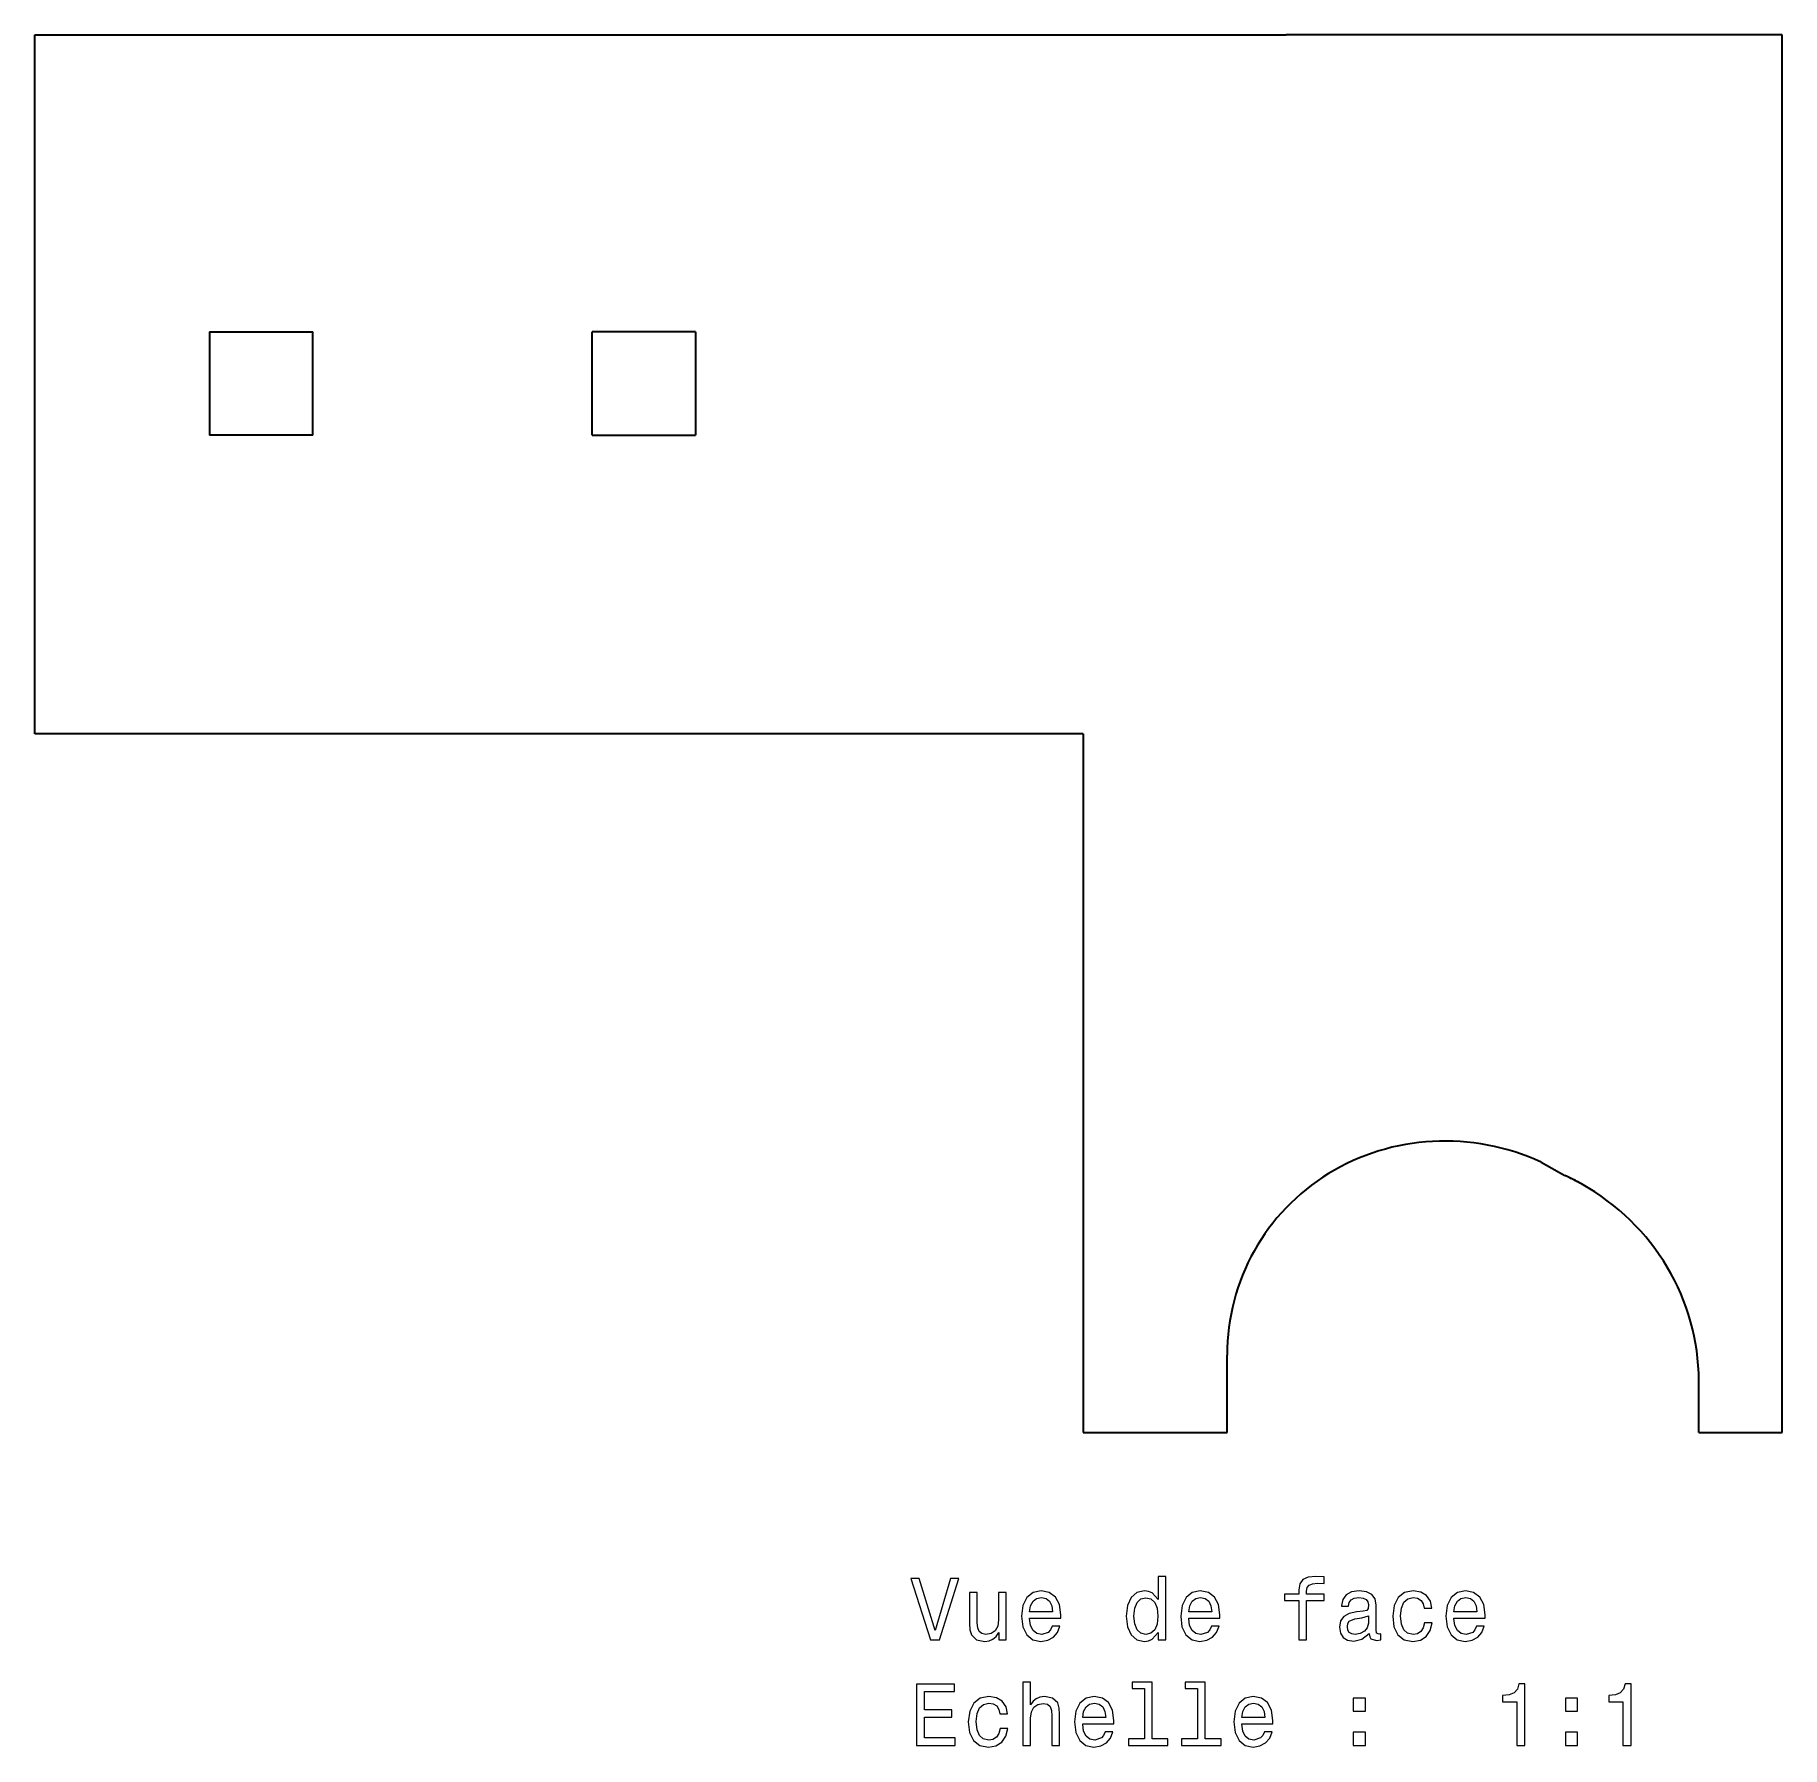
# Model space of a CAD drawing. Extents: x 90 to 190, y 62 to 160.
import ezdxf

# ---------------------------------------------------------------- set-up
doc = ezdxf.new("R2010")
doc.units = 0

msp = doc.modelspace()

# ---------------------------------------------------------------- linework, layer by layer
at = {"color": 7, "lineweight": 35}
for p, q in [((89.974014, 160.196487), (161.59491, 160.196487)), ((89.974014, 120.196487), (89.974014, 160.196487)), ((189.974014, 160.196487), (161.59491, 160.196487)), ((189.974014, 80.196487), (189.974014, 160.196487)), ((149.974014, 120.196487), (89.974014, 120.196487)), ((149.974014, 120.196487), (149.974014, 80.196487))]:
    msp.add_line(p, q, dxfattribs=at)
at = {"color": 7, "lineweight": 35, "ltscale": 0.1475}
for p, q in [((99.974014, 143.196487), (105.874016, 143.196487)), ((99.974014, 143.196487), (99.974014, 137.296478)), ((105.874016, 137.296478), (105.874016, 143.196487)), ((121.874016, 137.296478), (121.874016, 143.196487)), ((127.774017, 143.196487), (121.874016, 143.196487)), ((127.774017, 143.196487), (127.774017, 137.296478)), ((105.874016, 137.296478), (99.974014, 137.296478)), ((121.874016, 137.296478), (127.774017, 137.296478))]:
    msp.add_line(p, q, dxfattribs=at)
at = {"color": 7, "lineweight": 35, "ltscale": 0.039051}
msp.add_line((176.181641, 95.67453), (177.544662, 94.911545), dxfattribs=at)
at = {"color": 7, "lineweight": 35, "ltscale": 0.110974}
msp.add_line((158.209244, 80.196487), (158.209244, 84.635452), dxfattribs=at)
at = {"color": 7, "lineweight": 35, "ltscale": 0.074293}
msp.add_line((185.209244, 80.196487), (185.209244, 83.168213), dxfattribs=at)
at = {"color": 7, "lineweight": 35, "ltscale": 0.205881}
msp.add_line((149.974014, 80.196487), (158.209244, 80.196487), dxfattribs=at)
at = {"color": 7, "lineweight": 35, "ltscale": 0.119119}
msp.add_line((185.209244, 80.196487), (189.974014, 80.196487), dxfattribs=at)
at = {"color": 7, "lineweight": 13}
for points in [[(142.369553, 71.844902), (141.49202, 68.864357), (140.589294, 71.844902), (140.110184, 71.844902), (141.239868, 68.339859), (141.744186, 68.339859), (142.848648, 71.844902)], [(145.571991, 71.048073), (145.128189, 71.048073), (145.128189, 69.484673), (145.077759, 69.121559), (144.931503, 68.859314), (144.704559, 68.697929), (144.407013, 68.647499), (144.169983, 68.687843), (144.018677, 68.808876), (143.932953, 69.015648), (143.912781, 69.308159), (143.912781, 71.048073), (143.468964, 71.048073), (143.468964, 69.267815), (143.4841, 68.909744), (143.579926, 68.61219), (143.872437, 68.339859), (144.341446, 68.244041), (144.593613, 68.279343), (144.810471, 68.370117), (144.99707, 68.526459), (145.148361, 68.753403), (145.148361, 68.339859), (145.571991, 68.339859)], [(146.908447, 69.565361), (148.68367, 69.565361), (148.688705, 69.772133), (148.608017, 70.352104), (148.386124, 70.785828), (148.033096, 71.048073), (147.564072, 71.14389), (147.105133, 71.04303), (146.752106, 70.760605), (146.525162, 70.301674), (146.444473, 69.696487), (146.520126, 69.076172), (146.74707, 68.622276), (147.095047, 68.339859), (147.54895, 68.244041), (147.942322, 68.309601), (148.265076, 68.481071), (148.502106, 68.753403), (148.638275, 69.116516), (148.199524, 69.116516), (148.108734, 68.914787), (147.977615, 68.763489), (147.604416, 68.642456), (147.316956, 68.697929), (147.100098, 68.874443), (146.958878, 69.161903), (146.908447, 69.550232)], [(154.256439, 68.758446), (154.256439, 68.339859), (154.700241, 68.339859), (154.700241, 71.960899), (154.261475, 71.960899), (154.261475, 70.634529), (153.923584, 71.017815), (153.716812, 71.108589), (153.479782, 71.14389), (153.051102, 71.04303), (152.718246, 70.760605), (152.501389, 70.306717), (152.425751, 69.696487), (152.501389, 69.086258), (152.718246, 68.627319), (153.051102, 68.339859), (153.479782, 68.244041), (153.716812, 68.279343), (153.928619, 68.370117)], [(156.016525, 69.565361), (157.791733, 69.565361), (157.796783, 69.772133), (157.716095, 70.352104), (157.494186, 70.785828), (157.141159, 71.048073), (156.67215, 71.14389), (156.213211, 71.04303), (155.860184, 70.760605), (155.63324, 70.301674), (155.552551, 69.696487), (155.628189, 69.076172), (155.855133, 68.622276), (156.203125, 68.339859), (156.657013, 68.244041), (157.050385, 68.309601), (157.373154, 68.481071), (157.610184, 68.753403), (157.746353, 69.116516), (157.307587, 69.116516), (157.216812, 68.914787), (157.085693, 68.763489), (156.712494, 68.642456), (156.425018, 68.697929), (156.20816, 68.874443), (156.066956, 69.161903), (156.016525, 69.550232)], [(162.315521, 70.579056), (162.315521, 68.339859), (162.759323, 68.339859), (162.759323, 70.579056), (163.76796, 70.579056), (163.76796, 70.957291), (162.759323, 70.957291), (162.759323, 71.123718), (162.794617, 71.325447), (162.910614, 71.461617), (163.1073, 71.542305), (163.389725, 71.572571), (163.76796, 71.552399), (163.76796, 71.935684), (163.288849, 71.960899), (162.855133, 71.915504), (162.552551, 71.779343), (162.370987, 71.542305), (162.315521, 71.204414), (162.315521, 70.957291), (161.503555, 70.957291), (161.503555, 70.579056)], [(166.345047, 68.692886), (166.345047, 68.677757), (166.37027, 68.506287), (166.445923, 68.385246), (166.763641, 68.289429), (167.010757, 68.329773), (167.010757, 68.672714), (166.904846, 68.657585), (166.763641, 68.723145), (166.738419, 68.924873), (166.738419, 70.326889), (166.677902, 70.684959), (166.501389, 70.937119), (166.193756, 71.088417), (165.76004, 71.14389), (165.336411, 71.083374), (165.023727, 70.911903), (164.827042, 70.644615), (164.761475, 70.291588), (164.761475, 70.26133), (165.159897, 70.26133), (165.19519, 70.473145), (165.306152, 70.624443), (165.487701, 70.715218), (165.744904, 70.750519), (165.992035, 70.725304), (166.168533, 70.649658), (166.274445, 70.518532), (166.309753, 70.336975), (166.289581, 70.12516), (166.208893, 70.019257), (166.007156, 69.968819), (165.628906, 69.928474), (165.19519, 69.8377), (164.887558, 69.676315), (164.706009, 69.424156), (164.650528, 69.050957), (164.700958, 68.718102), (164.8573, 68.470985), (165.109467, 68.314644), (165.457443, 68.259171), (165.926468, 68.365074)], [(169.49707, 70.150375), (169.935822, 70.150375), (169.845047, 70.553833), (169.628189, 70.871559), (169.290298, 71.068245), (168.851532, 71.14389), (168.367386, 71.04303), (167.999237, 70.760605), (167.767242, 70.301674), (167.686554, 69.686401), (167.762207, 69.076172), (167.989136, 68.622276), (168.347214, 68.339859), (168.836411, 68.244041), (169.270126, 68.319687), (169.608017, 68.531502), (169.840012, 68.864357), (169.940872, 69.308159), (169.517242, 69.308159), (169.441589, 69.025742), (169.300385, 68.813919), (169.098648, 68.6828), (168.851532, 68.642456), (168.5439, 68.708015), (168.321991, 68.909744), (168.185822, 69.237556), (168.140442, 69.70153), (168.185822, 70.155418), (168.327042, 70.483231), (168.553986, 70.684959), (168.851532, 70.755562), (169.113785, 70.710175), (169.310471, 70.594185), (169.441589, 70.402542)], [(171.19664, 69.565361), (172.971848, 69.565361), (172.976898, 69.772133), (172.89621, 70.352104), (172.674301, 70.785828), (172.321274, 71.048073), (171.852249, 71.14389), (171.393326, 71.04303), (171.040298, 70.760605), (170.813354, 70.301674), (170.732666, 69.696487), (170.808304, 69.076172), (171.035248, 68.622276), (171.38324, 68.339859), (171.837128, 68.244041), (172.230499, 68.309601), (172.553268, 68.481071), (172.790298, 68.753403), (172.926468, 69.116516), (172.487701, 69.116516), (172.396927, 68.914787), (172.265808, 68.763489), (171.892609, 68.642456), (171.605133, 68.697929), (171.388275, 68.874443), (171.24707, 69.161903), (171.19664, 69.550232)], [(146.908447, 69.93856), (146.963928, 70.286545), (147.100098, 70.543747), (147.30687, 70.700089), (147.579208, 70.755562), (147.846497, 70.700089), (148.053268, 70.543747), (148.179352, 70.286545), (148.224731, 69.93856)], [(153.55542, 70.745476), (153.847931, 70.674873), (154.069839, 70.478188), (154.200958, 70.150375), (154.251389, 69.696487), (154.200958, 69.237556), (154.069839, 68.909744), (153.847931, 68.708015), (153.55542, 68.642456), (153.278046, 68.708015), (153.066238, 68.909744), (152.925018, 69.242599), (152.879639, 69.696487), (152.925018, 70.145332), (153.066238, 70.473145), (153.278046, 70.674873)], [(156.016525, 69.93856), (156.071991, 70.286545), (156.20816, 70.543747), (156.414932, 70.700089), (156.687271, 70.755562), (156.954559, 70.700089), (157.161331, 70.543747), (157.287415, 70.286545), (157.332809, 69.93856)], [(171.19664, 69.93856), (171.252106, 70.286545), (171.388275, 70.543747), (171.595047, 70.700089), (171.867386, 70.755562), (172.134674, 70.700089), (172.341446, 70.543747), (172.467529, 70.286545), (172.512909, 69.93856)], [(166.294617, 69.287987), (166.2341, 69.025742), (166.072723, 68.824005), (165.830643, 68.692886), (165.533096, 68.647499), (165.341446, 68.672714), (165.205276, 68.753403), (165.119553, 68.894615), (165.09433, 69.091301), (165.114502, 69.267815), (165.19519, 69.39389), (165.51796, 69.535103), (165.926468, 69.595619), (166.294617, 69.71666)], [(140.432953, 62.29303), (142.651962, 62.29303), (142.651962, 62.71666), (140.896927, 62.71666), (140.896927, 63.901821), (142.460327, 63.901821), (142.460327, 64.320404), (140.896927, 64.320404), (140.896927, 65.3694), (142.611618, 65.3694), (142.611618, 65.79303), (140.432953, 65.79303)], [(145.208878, 64.103546), (145.647644, 64.103546), (145.55687, 64.507004), (145.340012, 64.82473), (145.002106, 65.021416), (144.563354, 65.097061), (144.079208, 64.996201), (143.711044, 64.713776), (143.479065, 64.254845), (143.398361, 63.639572), (143.474014, 63.029343), (143.700958, 62.575451), (144.059021, 62.29303), (144.548218, 62.197208), (144.981934, 62.272858), (145.319839, 62.484673), (145.551819, 62.817524), (145.652695, 63.26133), (145.229065, 63.26133), (145.153412, 62.978909), (145.012192, 62.767094), (144.810471, 62.635971), (144.563354, 62.595623), (144.255722, 62.661186), (144.033813, 62.862915), (143.897644, 63.190723), (143.852249, 63.654701), (143.897644, 64.108589), (144.038849, 64.436401), (144.265808, 64.63813), (144.563354, 64.708733), (144.825592, 64.663345), (145.022278, 64.547356), (145.153412, 64.355713)], [(146.520126, 62.29303), (146.963928, 62.29303), (146.963928, 63.85643), (147.009323, 64.2145), (147.155563, 64.476746), (147.382523, 64.63813), (147.685104, 64.698647), (147.927185, 64.648216), (148.078476, 64.512047), (148.154129, 64.285103), (148.179352, 63.98251), (148.179352, 62.29303), (148.623154, 62.29303), (148.623154, 64.073288), (148.602982, 64.431358), (148.512192, 64.728912), (148.214645, 65.001244), (147.750671, 65.097061), (147.498505, 65.06176), (147.281647, 64.965942), (147.100098, 64.814644), (146.963928, 64.607872), (146.963928, 65.91407), (146.520126, 65.91407)], [(149.944473, 63.518536), (151.719696, 63.518536), (151.724731, 63.725307), (151.644043, 64.305275), (151.422134, 64.738998), (151.069122, 65.001244), (150.600098, 65.097061), (150.141159, 64.996201), (149.788132, 64.713776), (149.561188, 64.254845), (149.480499, 63.649658), (149.556152, 63.029343), (149.783096, 62.575451), (150.131073, 62.29303), (150.584961, 62.197208), (150.978333, 62.262772), (151.301102, 62.434238), (151.538132, 62.706573), (151.674301, 63.069687), (151.235535, 63.069687), (151.14476, 62.867958), (151.013641, 62.71666), (150.640442, 62.595623), (150.352982, 62.6511), (150.136124, 62.827614), (149.994904, 63.115074), (149.944473, 63.503403)], [(153.474731, 65.540871), (153.474731, 62.666229), (152.561905, 62.666229), (152.561905, 62.29303), (154.826324, 62.29303), (154.826324, 62.666229), (153.918533, 62.666229), (153.918533, 65.91407), (152.778763, 65.91407), (152.778763, 65.540871)], [(156.510757, 65.540871), (156.510757, 62.666229), (155.597931, 62.666229), (155.597931, 62.29303), (157.862335, 62.29303), (157.862335, 62.666229), (156.954559, 62.666229), (156.954559, 65.91407), (155.814789, 65.91407), (155.814789, 65.540871)], [(159.052551, 63.518536), (160.827759, 63.518536), (160.832809, 63.725307), (160.752106, 64.305275), (160.530212, 64.738998), (160.177185, 65.001244), (159.70816, 65.097061), (159.249237, 64.996201), (158.89621, 64.713776), (158.669266, 64.254845), (158.588562, 63.649658), (158.664215, 63.029343), (158.891159, 62.575451), (159.239151, 62.29303), (159.693039, 62.197208), (160.086411, 62.262772), (160.40918, 62.434238), (160.64621, 62.706573), (160.782379, 63.069687), (160.343613, 63.069687), (160.252838, 62.867958), (160.121704, 62.71666), (159.748505, 62.595623), (159.461044, 62.6511), (159.244186, 62.827614), (159.102982, 63.115074), (159.052551, 63.503403)], [(165.43222, 64.249802), (166.128189, 64.249802), (166.128189, 65.001244), (165.43222, 65.001244)], [(174.797501, 62.29303), (175.256439, 62.29303), (175.256439, 65.818245), (174.913498, 65.818245), (174.822723, 65.510612), (174.641159, 65.303833), (174.363785, 65.1828), (173.980499, 65.142456), (173.980499, 64.784386), (174.797501, 64.784386)], [(177.576324, 64.249802), (178.272278, 64.249802), (178.272278, 65.001244), (177.576324, 65.001244)], [(180.869537, 62.29303), (181.328476, 62.29303), (181.328476, 65.818245), (180.985535, 65.818245), (180.89476, 65.510612), (180.713196, 65.303833), (180.435822, 65.1828), (180.052536, 65.142456), (180.052536, 64.784386), (180.869537, 64.784386)], [(149.944473, 63.891731), (149.999954, 64.239716), (150.136124, 64.496918), (150.342896, 64.653259), (150.615219, 64.708733), (150.882523, 64.653259), (151.089294, 64.496918), (151.215363, 64.239716), (151.260757, 63.891731)], [(159.052551, 63.891731), (159.108017, 64.239716), (159.244186, 64.496918), (159.450958, 64.653259), (159.723297, 64.708733), (159.990585, 64.653259), (160.197357, 64.496918), (160.323441, 64.239716), (160.368835, 63.891731)], [(165.43222, 62.29303), (166.128189, 62.29303), (166.128189, 63.044472), (165.43222, 63.044472)], [(177.576324, 62.29303), (178.272278, 62.29303), (178.272278, 63.044472), (177.576324, 63.044472)]]:
    msp.add_lwpolyline(points, close=True, dxfattribs=at)
at = {"color": 7, "lineweight": 35}
for centre, radius, start, end in [((171.978134, 82.783318), 13.344664, 60.760885, 65.346148), ((171.977585, 82.782265), 13.345853, 60.761015, 64.115983)]:
    msp.add_arc(centre, radius, start, end, dxfattribs=at)
for centre, start_param, end_param in [((171.02774, 84.283325), 1.653482034, 3.63805303), ((172.390762, 83.52034), 0.496460377, 1.570796327)]:
    msp.add_ellipse(centre, major_axis=(11.270966, -6.309174), ratio=0.967742, start_param=start_param, end_param=end_param, dxfattribs=at)

doc.saveas('drawing.dxf')
